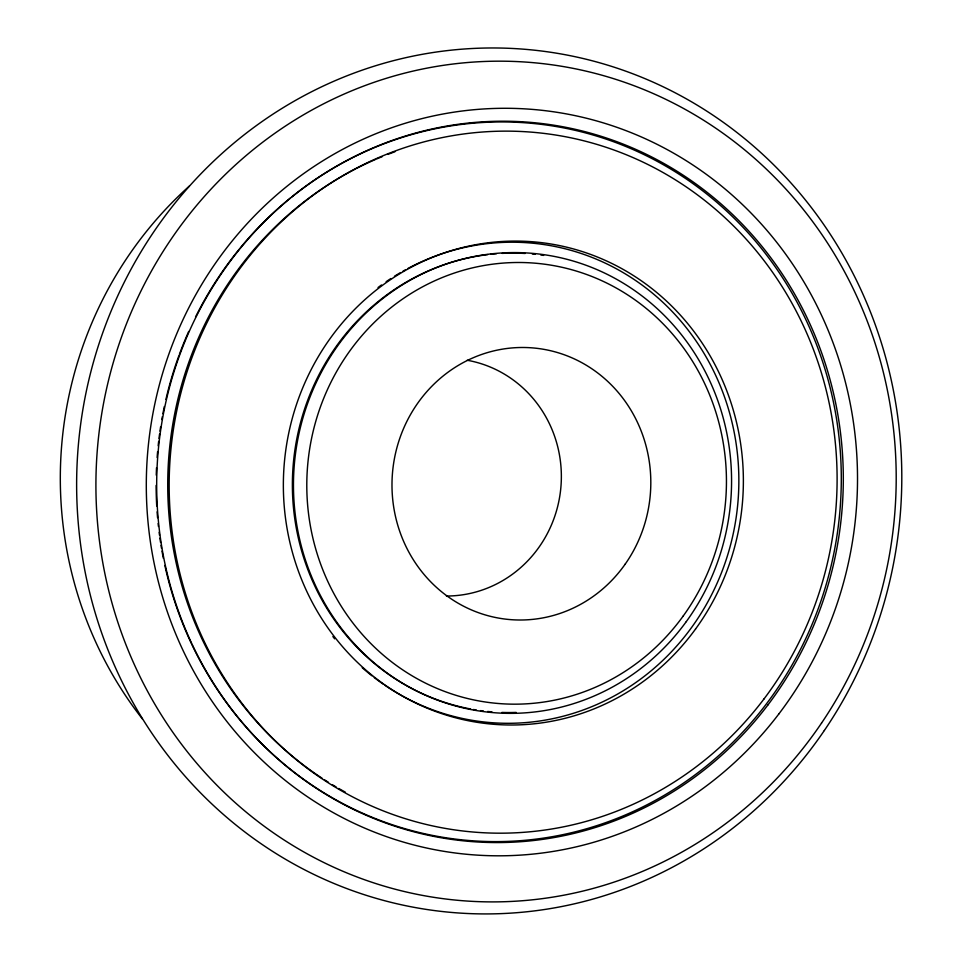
<?xml version="1.0" encoding="UTF-8"?>
<svg xmlns="http://www.w3.org/2000/svg" width="962" height="962" viewBox="0 0 962 962"><rect width="100%" height="100%" fill="white"/><g stroke="black" fill="none" stroke-linecap="round" stroke-linejoin="round"><path stroke-width="1.44" d="M407.936 268.458A240.632 228.703 -85 0 1 738.455 494.865A240.632 228.703 -85 0 1 384.487 684.992M383.333 684.198A240.632 228.703 -85 0 1 374.23 677.573M372.005 675.853A240.632 228.703 -85 0 1 362.217 667.7M334.656 638.828A240.632 228.703 -85 0 1 332.876 636.567M378.03 287.53A240.632 228.703 -85 0 1 381.481 284.98M386.135 281.698A240.632 228.703 -85 0 1 390.873 278.535M394.456 276.25A240.632 228.703 -85 0 1 400.529 272.583M402.982 271.176A240.632 228.703 -85 0 1 405.447 269.805M345.286 792.123A349.098 332.082 -85 0 1 338.756 788.479M336.159 786.976A349.098 332.082 -85 0 1 332.299 784.667M328.451 782.31A349.098 332.082 -85 0 1 324.639 779.893M322.114 778.258A349.098 332.082 -85 0 1 168.266 465.127A349.098 332.082 -85 0 1 354.978 169.204M356.241 168.554A349.098 332.082 -85 0 1 375.445 159.476M376.743 158.91A349.098 332.082 -85 0 1 382.299 156.602M387.89 154.389A349.098 332.082 -85 0 1 394.913 151.768M532.287 254.028A229.81 218.398 -85 0 1 535.125 254.317M540.8 255.002A229.81 218.398 -85 0 1 543.626 255.411M516.161 712.421A229.81 218.398 -85 0 1 501.899 712.433M491.919 711.856A229.81 218.398 -85 0 1 487.638 711.459M483.381 710.966A229.81 218.398 -85 0 1 480.531 710.593M476.274 709.968A229.81 218.398 -85 0 1 473.448 709.499M470.622 708.982A229.81 218.398 -85 0 1 292.556 475.697A229.81 218.398 -85 0 1 487.83 254.605M490.704 254.281A229.81 218.398 -85 0 1 496.452 253.752M502.2 253.379A229.81 218.398 -85 0 1 525.144 253.475M291.534 197.09A359.968 342.448 -85 0 1 783.958 279.906A359.968 342.448 -85 0 1 670.273 791.678A359.968 342.448 -85 0 1 192.051 644.925M191.438 643.626A359.968 342.448 -85 0 1 164.863 565.464M163.36 558.309A359.968 342.448 -85 0 1 162.001 551.13M161.496 548.244A359.968 342.448 -85 0 1 161.015 545.358M160.558 542.46A359.968 342.448 -85 0 1 159.908 538.119M159.512 535.209A359.968 342.448 -85 0 1 159.127 532.299M158.441 526.479A359.968 342.448 -85 0 1 158.129 523.556M157.564 517.712A359.968 342.448 -85 0 1 157.107 511.856M156.722 506A359.968 342.448 -85 0 1 156.133 485.425M156.265 475.132A359.968 342.448 -85 0 1 156.517 467.772M157.131 457.491A359.968 342.448 -85 0 1 157.6 451.623M158.165 445.767A359.968 342.448 -85 0 1 158.646 441.378M158.995 438.456A359.968 342.448 -85 0 1 159.56 434.078M159.969 431.156A359.968 342.448 -85 0 1 160.618 426.791M161.82 419.54A359.968 342.448 -85 0 1 162.337 416.642M162.879 413.756A359.968 342.448 -85 0 1 164.334 406.541M165.921 399.374A359.968 342.448 -85 0 1 178.86 355.808M179.365 354.437A359.968 342.448 -85 0 1 188.708 331.433M195.551 316.943A359.968 342.448 -85 0 1 239.31 249.098M240.211 247.992A359.968 342.448 -85 0 1 290.368 198.028M142.412 718.951A383.946 369.588 -85 0 1 189.442 185.991M467.207 360.257A118.771 114.201 -85 0 1 560.882 487.337A118.771 114.201 -85 0 1 446.416 596.031M824.326 730.519A433.128 412.421 -85 0 0 530.062 49.747A433.128 412.421 -85 0 0 113.227 662.577A433.128 412.421 -85 0 0 824.326 730.519M821.536 723.087A420.514 399.988 -85 0 0 534.872 62.819A420.514 399.988 -85 0 0 131.734 658.705A420.514 399.988 -85 0 0 821.536 723.087M695.538 629.04A242.051 229.918 -85 0 0 543.855 242.941A242.051 229.918 -85 0 0 300.673 577.152A242.051 229.918 -85 0 0 695.538 629.04M767.736 705.194A360.81 343.181 -85 0 0 552.2 124.94A360.81 343.181 -85 0 0 180.014 615.524A360.81 343.181 -85 0 0 767.736 705.194M778.739 714.093A373.905 355.471 -85 0 0 556.757 112.265A373.905 355.471 -85 0 0 170.19 619.793A373.905 355.471 -85 0 0 778.739 714.093M683.26 615.945A220.923 209.74 -85 0 0 543.722 264.093A220.923 209.74 -85 0 0 322.871 569.949A220.923 209.74 -85 0 0 683.26 615.945M686.279 621.632A230.483 218.975 -85 0 0 541.137 254.293A230.483 218.975 -85 0 0 310.113 572.991A230.483 218.975 -85 0 0 686.279 621.632M763.924 699.037A351.166 333.85 -85 0 0 553.403 134.68A351.166 333.85 -85 0 0 192.051 612.758A351.166 333.85 -85 0 0 763.924 699.037M625.276 564.021A136.315 129.365 -85 0 0 536.303 348.256A136.315 129.365 -85 0 0 402.609 538.96A136.315 129.365 -85 0 0 625.276 564.021"/></g></svg>
